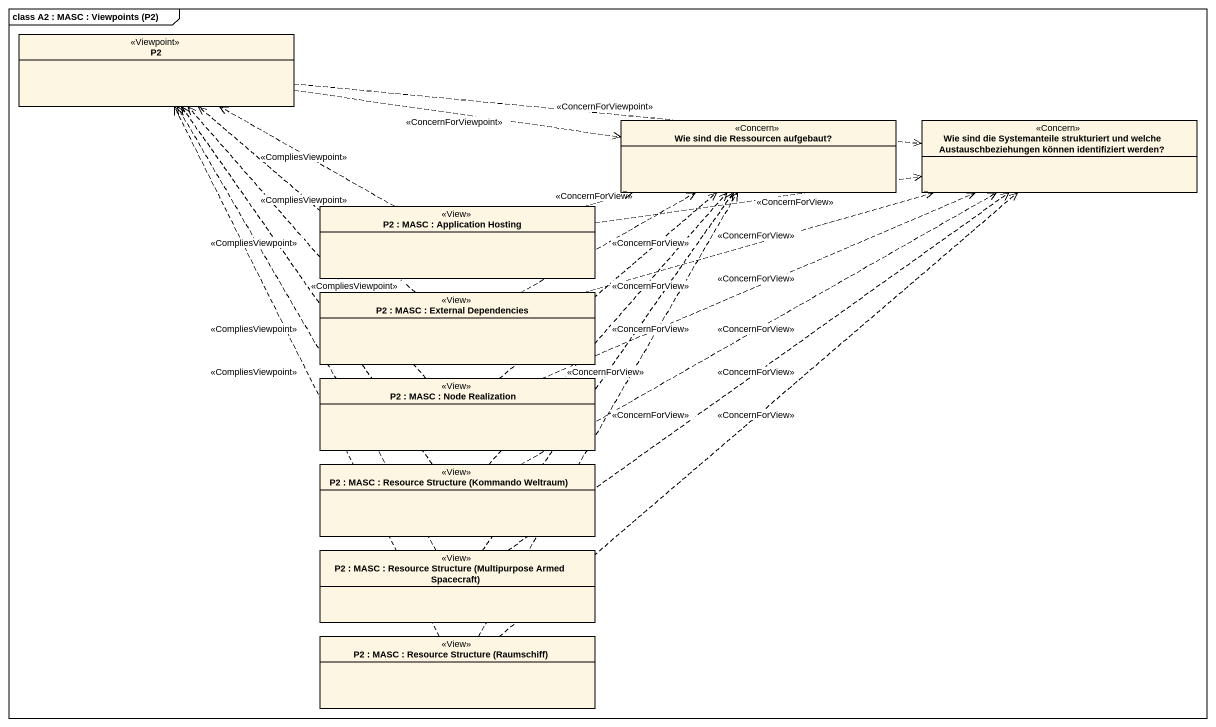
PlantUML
@startuml
mainframe class A2 : MASC : Viewpoints (P2)
hide circle
hide empty members
class P2 <<Viewpoint>>
class "Wie sind die Ressourcen aufgebaut?" as Wie_sind_die_Ressourcen <<Concern>>
class "Wie sind die Systemanteile strukturiert und welche Austauschbeziehungen können identifiziert werden?" as Wie_sind_die_Systemanteile <<Concern>>
class "P2 : MASC : Application Hosting" as P2_MASC_Application_Hosting <<View>>
class "P2 : MASC : External Dependencies" as P2_MASC_External <<View>>
class "P2 : MASC : Node Realization" as P2_MASC_Node_Realization <<View>>
class "P2 : MASC : Resource Structure (Kommando Weltraum)" as P2_MASC_Resource_Structure <<View>>
class "P2 : MASC : Resource Structure (Multipurpose Armed Spacecraft)" as P2_MASC_Resource_Structure_2 <<View>>
class "P2 : MASC : Resource Structure (Raumschiff)" as P2_MASC_Resource_Structure_3 <<View>>
P2 .right.> Wie_sind_die_Ressourcen : <<ConcernForViewpoint>>
P2 .right.> Wie_sind_die_Systemanteile : <<ConcernForViewpoint>>
P2_MASC_Application_Hosting .left.> P2 : <<CompliesViewpoint>>
P2_MASC_Application_Hosting .right.> Wie_sind_die_Ressourcen : <<ConcernForView>>
P2_MASC_Application_Hosting .right.> Wie_sind_die_Systemanteile : <<ConcernForView>>
P2_MASC_External .up.> P2 : <<CompliesViewpoint>>
P2_MASC_External .right.> Wie_sind_die_Ressourcen : <<ConcernForView>>
P2_MASC_External .right.> Wie_sind_die_Systemanteile : <<ConcernForView>>
P2_MASC_Node_Realization .up.> P2 : <<CompliesViewpoint>>
P2_MASC_Node_Realization .up.> Wie_sind_die_Ressourcen : <<ConcernForView>>
P2_MASC_Node_Realization .right.> Wie_sind_die_Systemanteile : <<ConcernForView>>
P2_MASC_Resource_Structure .up.> P2 : <<CompliesViewpoint>>
P2_MASC_Resource_Structure .up.> Wie_sind_die_Ressourcen : <<ConcernForView>>
P2_MASC_Resource_Structure .right.> Wie_sind_die_Systemanteile : <<ConcernForView>>
P2_MASC_Resource_Structure_2 .up.> P2 : <<CompliesViewpoint>>
P2_MASC_Resource_Structure_2 .up.> Wie_sind_die_Ressourcen : <<ConcernForView>>
P2_MASC_Resource_Structure_2 .up.> Wie_sind_die_Systemanteile : <<ConcernForView>>
P2_MASC_Resource_Structure_3 .up.> P2 : <<CompliesViewpoint>>
P2_MASC_Resource_Structure_3 .up.> Wie_sind_die_Ressourcen : <<ConcernForView>>
P2_MASC_Resource_Structure_3 .up.> Wie_sind_die_Systemanteile : <<ConcernForView>>
@enduml
